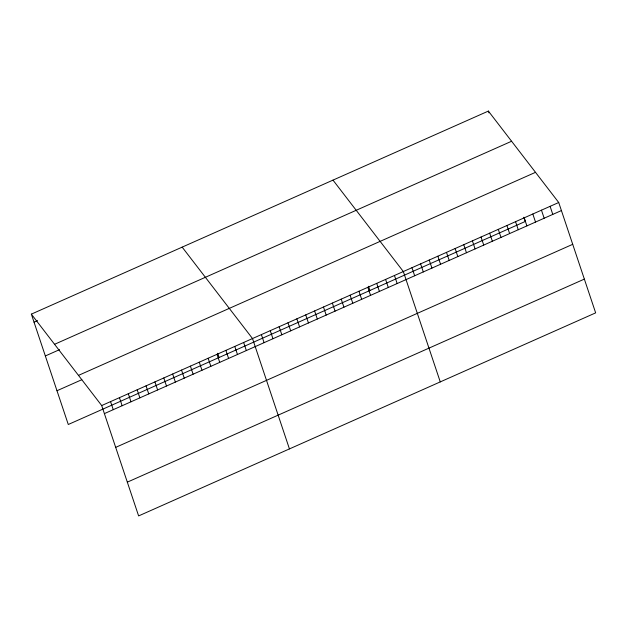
<?xml version="1.0" encoding="UTF-8"?>
<svg xmlns="http://www.w3.org/2000/svg" width="627" height="627" viewBox="0 0 627 627"><rect width="100%" height="100%" fill="white"/><g stroke="black" fill="none" stroke-linecap="round" stroke-linejoin="round"><path stroke-width="0.94" d="M31.35 314.135L488.378 111.081L558.72 202.505L595.65 312.865L138.622 515.919L101.692 405.551L31.35 314.135L68.28 424.495L525.308 221.449L523.898 217.224M34.046 322.2L37.596 320.616M54.565 344.301L511.593 141.255M45.34 355.956L59.541 349.647M78.477 375.385L535.513 172.331M56.979 390.739L81.823 379.703M101.692 405.551L558.72 202.505M104.388 413.616L561.424 210.562M115.689 447.372L572.717 244.318M127.328 482.155L584.356 279.101M332.992 180.121L403.333 271.538L440.264 381.898M182.167 247.132L252.516 338.549L289.439 448.908M550.091 206.338L552.787 214.395M541.462 210.17L544.158 218.235M532.825 214.011L535.521 222.068M524.196 217.843L526.892 225.9M488.378 111.081L488.982 112.876M515.559 221.676L518.255 229.741M506.929 225.516L509.626 233.573M498.293 229.349L500.989 237.414M489.663 233.181L492.36 241.246M481.027 237.022L483.723 245.079M472.397 240.854L475.094 248.919M463.761 244.695L466.457 252.752M455.131 248.527L457.828 256.584M446.495 252.36L449.191 260.424M437.865 256.2L440.562 264.257M429.229 260.033L431.932 268.097M420.599 263.865L423.296 271.93M411.963 267.705L414.666 275.762M394.461 275.48L397.157 283.545M385.589 279.423L388.285 287.479M376.717 283.365L379.413 291.422M368.504 286.265L369.914 290.481M367.845 287.307L370.541 295.364M358.973 291.249L361.669 299.306M350.101 295.192L352.797 303.249M341.229 299.134L343.925 307.191M332.357 303.068L335.053 311.133M323.485 307.011L326.181 315.075M314.613 310.953L317.309 319.018M305.741 314.895L308.445 322.96M296.869 318.837L299.573 326.902M287.997 322.78L290.701 330.837M279.133 326.722L281.829 334.779M270.261 330.664L272.957 338.721M261.388 334.606L264.085 342.663M243.644 342.491L246.34 350.548M234.772 346.433L237.468 354.49M225.9 350.368L228.596 358.432M217.687 353.267L219.097 357.492M217.028 354.31L219.724 362.375M208.156 358.252L210.852 366.317M199.284 362.194L201.98 370.259M190.412 366.137L193.108 374.201M181.54 370.079L184.236 378.136M172.668 374.021L175.364 382.078M163.796 377.963L166.492 386.02M154.924 381.906L157.62 389.963M146.052 385.848L148.748 393.905M137.18 389.79L139.876 397.847M128.308 393.725L131.004 401.789M119.436 397.667L122.132 405.732M110.564 401.609L113.26 409.674"/></g></svg>
